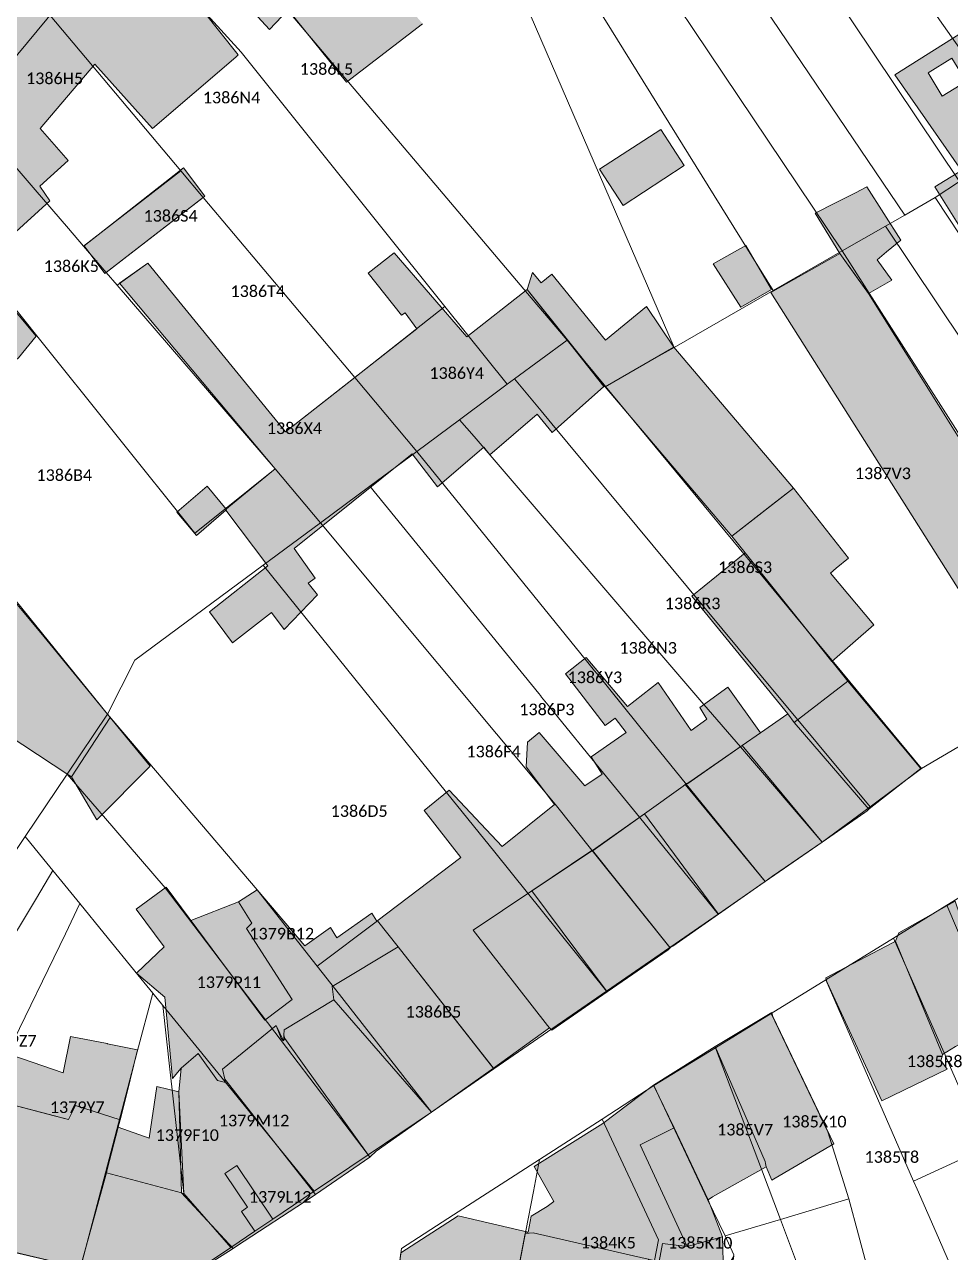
# Model space of a CAD drawing. Header units: metres. Extents: x 113120 to 240396, y 120329 to 242116.
# Drawn here: x 113367.8 to 113431.6, y 121766.1 to 121850.8 of the extents above; entities that cross this region are included whole.
import ezdxf

# ---------------------------------------------------------------- set-up
doc = ezdxf.new("R2010")
doc.units = ezdxf.units.M
doc.header["$LTSCALE"] = 3
for name, color, linetype, lineweight in [('Bpn_CaPa', 78, 'Continuous', 0), ('Bpn_ReBu', 4, 'Continuous', 0), ('Bpt_CaNu', 7, 'Continuous', 0), ('Hachure bâtiment', 11, 'Continuous', 0)]:
    doc.layers.add(name, color=color, linetype=linetype, lineweight=lineweight)
doc.styles.add('Legend', font='')
doc.styles.get('Legend').set_extended_font_data('Calibri')

msp = doc.modelspace()

# ---------------------------------------------------------------- hatches: boundary and pattern name
at = {"layer": 'Hachure bâtiment'}
h = msp.add_hatch(color=256, dxfattribs=at)
h.dxf.hatch_style = 1
h.paths.add_polyline_path([(113389.917, 121861.018), (113387.984, 121859.468), (113395.234, 121850.851), (113389.978, 121846.815), (113385.967, 121851.818), (113384.667, 121850.451), (113379.017, 121856.618), (113377.634, 121854.851), (113382.517, 121848.701), (113382.347, 121848.555), (113376.611, 121843.639), (113372.634, 121848.068), (113368.867, 121843.618), (113370.784, 121841.418), (113368.834, 121839.651), (113369.527, 121838.632), (113366.917, 121836.268), (113361.802, 121842.476), (113363.965, 121844.722), (113369.982, 121851.965), (113370.033, 121852.432), (113374.791, 121857.613), (113374.979, 121857.817), (113378.161, 121862.006), (113378.356, 121862.262), (113379.182, 121863.079), (113381.284, 121860.751), (113379.534, 121859.368), (113382.584, 121855.618), (113386.767, 121858.568), (113385.134, 121860.601), (113388.167, 121863.118)])
h = msp.add_hatch(color=256, dxfattribs=at)
h.dxf.hatch_style = 1
h.paths.add_polyline_path([(113370.033, 121852.432), (113369.982, 121851.965), (113363.965, 121844.722), (113357.103, 121851.446), (113363.351, 121858.544), (113363.736, 121858.566)])
h = msp.add_hatch(color=256, dxfattribs=at)
h.dxf.hatch_style = 1
h.paths.add_polyline_path([(113432.717, 121846.868), (113431.084, 121845.868), (113430.117, 121847.468), (113431.734, 121848.468)], flags=16)
h.paths.add_polyline_path([(113432.41, 121840.721), (113427.8, 121847.333), (113432.213, 121850.103), (113436.272, 121842.939), (113434.357, 121841.695)])
h = msp.add_hatch(color=256, dxfattribs=at)
h.dxf.hatch_style = 1
h.paths.add_polyline_path([(113413.284, 121841.068), (113409.067, 121838.318), (113407.434, 121840.834), (113411.667, 121843.568)])
h = msp.add_hatch(color=256, dxfattribs=at)
h.dxf.hatch_style = 1
h.paths.add_polyline_path([(113434.357, 121841.695), (113436.183, 121838.968), (113432.416, 121836.673), (113430.571, 121839.612), (113432.41, 121840.721)])
h = msp.add_hatch(color=256, dxfattribs=at)
h.dxf.hatch_style = 1
h.paths.add_polyline_path([(113380.217, 121838.968), (113373.317, 121833.618), (113371.9, 121835.544), (113378.742, 121840.91)])
h = msp.add_hatch(color=256, dxfattribs=at)
h.dxf.hatch_style = 1
h.paths.add_polyline_path([(113422.313, 121837.789), (113423.725, 121838.504), (113425.1, 121839.202), (113425.874, 121839.594), (113428.228, 121835.929), (113427.239, 121835.112), (113426.913, 121834.842), (113426.587, 121834.573), (113427.606, 121833.173), (113425.995, 121832.238), (113425.167, 121833.399), (113424.021, 121835.007)])
h = msp.add_hatch(color=256, dxfattribs=at)
h.dxf.hatch_style = 1
h.paths.add_polyline_path([(113359.751, 121832.287), (113362.686, 121836.317), (113368.584, 121829.301), (113367.367, 121827.801), (113366.917, 121827.451), (113366.467, 121827.118), (113365.984, 121826.918), (113365.534, 121826.918), (113365.067, 121827.018), (113364.667, 121827.218), (113364.467, 121827.401), (113364.284, 121827.601), (113364.117, 121827.801), (113361.984, 121830.501), (113361.334, 121830.151)])
h = msp.add_hatch(color=256, dxfattribs=at)
h.dxf.hatch_style = 1
h.paths.add_polyline_path([(113419.309, 121832.518), (113417.192, 121831.309), (113415.267, 121834.301), (113417.534, 121835.551)])
h = msp.add_hatch(color=256, dxfattribs=at)
h.dxf.hatch_style = 1
h.paths.add_polyline_path([(113393.283, 121835.061), (113398.284, 121829.268), (113402.451, 121832.525), (113407.742, 121825.826), (113404.167, 121822.668), (113403.134, 121823.918), (113399.867, 121821.118), (113399.467, 121821.651), (113396.267, 121818.918), (113394.517, 121821.201), (113386.367, 121814.651), (113387.817, 121812.618), (113387.334, 121812.268), (113387.984, 121811.468), (113385.684, 121809.068), (113384.817, 121810.251), (113382.117, 121808.168), (113380.534, 121810.301), (113384.567, 121813.468), (113381.671, 121817.311), (113381.642, 121817.349), (113381.688, 121817.386), (113381.861, 121817.53), (113385.067, 121820.151), (113374.334, 121832.951), (113376.284, 121834.351), (113385.784, 121822.701), (113394.834, 121829.818), (113394.034, 121830.918), (113393.784, 121830.751), (113391.484, 121833.651)])
h = msp.add_hatch(color=256, dxfattribs=at)
h.dxf.hatch_style = 1
h.paths.add_polyline_path([(113424.021, 121835.007), (113425.995, 121832.238), (113428.657, 121827.992), (113432.98, 121821.096), (113433.527, 121820.623), (113434.537, 121819.75), (113435.857, 121817.811), (113437.165, 121815.655), (113442.368, 121807.246), (113442.37, 121807.243), (113437.062, 121804.198), (113419.266, 121832.325)])
h = msp.add_hatch(color=256, dxfattribs=at)
h.dxf.hatch_style = 1
h.paths.add_polyline_path([(113407.817, 121825.801), (113402.451, 121832.525), (113402.823, 121833.689), (113403.403, 121832.978), (113404.146, 121833.584), (113407.855, 121829.037), (113410.681, 121831.342), (113412.567, 121828.551)])
h = msp.add_hatch(color=256, dxfattribs=at)
h.dxf.hatch_style = 1
h.paths.add_polyline_path([(113420.817, 121818.818), (113416.567, 121815.518), (113407.817, 121825.801), (113412.567, 121828.551)])
h = msp.add_hatch(color=256, dxfattribs=at)
h.dxf.hatch_style = 1
h.paths.add_polyline_path([(113381.671, 121817.311), (113379.634, 121815.568), (113378.284, 121817.168), (113380.367, 121818.968), (113381.688, 121817.386), (113381.717, 121817.351)], flags=17)
h = msp.add_hatch(color=256, dxfattribs=at)
h.dxf.hatch_style = 1
h.paths.add_polyline_path([(113419.396, 121817.714), (113420.817, 121818.818), (113424.604, 121814), (113423.771, 121813.298), (113423.375, 121812.964), (113426.357, 121809.405), (113426.359, 121809.402), (113426.357, 121809.4), (113423.471, 121806.864), (113420.523, 121810.559), (113417.487, 121814.365), (113416.567, 121815.518)])
h = msp.add_hatch(color=256, dxfattribs=at)
h.dxf.hatch_style = 1
h.paths.add_polyline_path([(113373.684, 121803.001), (113371.017, 121798.918), (113370.836, 121799.037), (113365.467, 121802.551), (113362.984, 121798.301), (113357.817, 121801.501), (113350.234, 121788.318), (113348.614, 121789.213), (113345.284, 121791.051), (113345.288, 121791.057), (113351.067, 121801.068), (113353.334, 121804.201), (113356.867, 121802.151), (113364.364, 121814.219), (113364.384, 121814.251), (113369.117, 121808.601), (113373.496, 121803.231)])
h.paths.add_polyline_path([(113350.357, 121812.093), (113348.617, 121813.051), (113346.384, 121809.868), (113350.534, 121807.501), (113352.724, 121810.725), (113355.267, 121814.468), (113352.917, 121815.718), (113350.434, 121812.051)], flags=16)
h = msp.add_hatch(color=256, dxfattribs=at)
h.dxf.hatch_style = 1
h.paths.add_polyline_path([(113424.557, 121805.502), (113420.856, 121802.662), (113420.436, 121803.257), (113420.432, 121803.254), (113413.817, 121811.368), (113416.367, 121813.451), (113417.487, 121814.365)])
h = msp.add_hatch(color=256, dxfattribs=at)
h.dxf.hatch_style = 1
h.paths.add_polyline_path([(113406.517, 121807.151), (113409.367, 121803.768), (113411.484, 121805.418), (113413.767, 121802.101), (113414.834, 121802.901), (113414.367, 121803.701), (113416.284, 121805.101), (113418.551, 121801.947), (113417.284, 121801.066), (113413.526, 121798.455), (113413.487, 121798.452), (113413.449, 121798.45), (113413.348, 121798.378), (113413.197, 121798.269), (113410.543, 121796.37), (113406.993, 121793.829), (113406.955, 121793.827), (113406.916, 121793.825), (113402.77, 121791.042), (113398.732, 121788.331), (113403.846, 121781.771), (113403.982, 121781.596), (113400.123, 121778.824), (113393.545, 121787.184), (113388.989, 121784.45), (113389.118, 121783.529), (113385.682, 121781.477), (113385.666, 121781.096), (113385.656, 121780.871), (113385.649, 121780.702), (113385.126, 121781.755), (113381.434, 121778.76), (113381.591, 121778.067), (113381.641, 121777.844), (113381.093, 121777.968), (113379.751, 121779.824), (113378.572, 121778.829), (113377.996, 121778.1), (113377.445, 121783.712), (113375.496, 121785.379), (113375.527, 121785.408), (113377.401, 121787.189), (113375.477, 121789.785), (113377.553, 121791.295), (113384.357, 121782.134), (113386.234, 121783.551), (113383.084, 121788.451), (113383.467, 121788.818), (113382.534, 121790.301), (113383.834, 121791.118), (113387.117, 121787.251), (113388.884, 121788.518), (113389.317, 121787.818), (113391.734, 121789.518), (113392.084, 121788.968), (113397.884, 121793.351), (113395.334, 121796.601), (113397.067, 121798.001), (113400.717, 121794.118), (113404.334, 121797.001), (113402.384, 121799.601), (113402.467, 121801.301), (113403.284, 121801.968), (113406.417, 121798.301), (113407.617, 121799.101), (113406.867, 121800.301), (113409.284, 121801.968), (113408.517, 121802.968), (113407.834, 121802.451), (113405.084, 121806.018)])
h = msp.add_hatch(color=256, dxfattribs=at)
h.dxf.hatch_style = 1
h.paths.add_polyline_path([(113429.611, 121799.491), (113426.161, 121796.803), (113426.014, 121796.689), (113420.856, 121802.662), (113424.557, 121805.502)])
h = msp.add_hatch(color=256, dxfattribs=at)
h.dxf.hatch_style = 1
h.paths.add_polyline_path([(113420.856, 121802.662), (113426.014, 121796.689), (113425.883, 121796.552), (113425.736, 121796.449), (113422.795, 121794.401), (113417.284, 121801.066), (113418.551, 121801.947), (113420.432, 121803.254), (113420.436, 121803.257)])
h = msp.add_hatch(color=256, dxfattribs=at)
h.dxf.hatch_style = 1
h.paths.add_polyline_path([(113373.684, 121803.001), (113376.436, 121799.644), (113372.764, 121795.959), (113371.017, 121798.918)])
h = msp.add_hatch(color=256, dxfattribs=at)
h.dxf.hatch_style = 1
h.paths.add_polyline_path([(113419.021, 121791.812), (113418.868, 121791.703), (113413.348, 121798.378), (113413.487, 121798.452), (113413.671, 121798.579), (113417.284, 121801.066), (113422.795, 121794.401), (113419.375, 121792.063)])
h = msp.add_hatch(color=256, dxfattribs=at)
h.dxf.hatch_style = 1
h.paths.add_polyline_path([(113418.868, 121791.703), (113418.732, 121791.609), (113415.636, 121789.446), (113410.543, 121796.37), (113413.197, 121798.269), (113413.348, 121798.378)])
h = msp.add_hatch(color=256, dxfattribs=at)
h.dxf.hatch_style = 1
h.paths.add_polyline_path([(113415.636, 121789.446), (113412.485, 121787.245), (113412.333, 121787.139), (113412.21, 121787.236), (113406.955, 121793.827), (113410.543, 121796.37)], flags=17)
h = msp.add_hatch(color=256, dxfattribs=at)
h.dxf.hatch_style = 1
h.paths.add_polyline_path([(113412.333, 121787.139), (113412.163, 121786.991), (113407.965, 121784.09), (113402.77, 121791.042), (113406.955, 121793.827), (113412.21, 121787.236)], flags=17)
h = msp.add_hatch(color=256, dxfattribs=at)
h.dxf.hatch_style = 1
h.paths.add_polyline_path([(113407.965, 121784.09), (113404.144, 121781.451), (113403.982, 121781.596), (113403.846, 121781.771), (113398.732, 121788.331), (113402.77, 121791.042)], flags=17)
h = msp.add_hatch(color=256, dxfattribs=at)
h.dxf.hatch_style = 1
h.paths.add_polyline_path([(113382.534, 121790.301), (113383.467, 121788.818), (113383.084, 121788.451), (113386.234, 121783.551), (113384.357, 121782.134), (113379.255, 121789.004)], flags=17)
h = msp.add_hatch(color=256, dxfattribs=at)
h.dxf.hatch_style = 1
h.paths.add_polyline_path([(113434.081, 121784.164), (113434.045, 121784.011), (113434.934, 121781.975), (113434.8, 121781.9), (113431.989, 121780.315), (113431.104, 121779.776), (113427.848, 121787.579), (113428.094, 121788.155), (113431.761, 121790.22), (113431.97, 121790.345)])
h = msp.add_hatch(color=256, dxfattribs=at)
h.dxf.hatch_style = 1
h.paths.add_polyline_path([(113400.123, 121778.824), (113395.842, 121775.799), (113389.118, 121783.529), (113388.989, 121784.45), (113393.545, 121787.184)])
h = msp.add_hatch(color=256, dxfattribs=at)
h.dxf.hatch_style = 1
h.paths.add_polyline_path([(113431.104, 121779.776), (113431.062, 121779.623), (113430.989, 121779.352), (113431.409, 121778.758), (113426.9, 121776.567), (113423.13, 121784.732), (113423.124, 121784.757), (113423.05, 121785.051), (113427.637, 121787.467), (113427.848, 121787.579)])
h = msp.add_hatch(color=256, dxfattribs=at)
h.dxf.hatch_style = 1
h.paths.add_polyline_path([(113395.842, 121775.799), (113392.029, 121773.104), (113391.589, 121772.692), (113385.725, 121780.868), (113385.666, 121781.096), (113385.682, 121781.477), (113389.118, 121783.529)])
h = msp.add_hatch(color=256, dxfattribs=at)
h.dxf.hatch_style = 1
h.paths.add_polyline_path([(113419.382, 121782.397), (113423.593, 121773.595), (113419.549, 121771.236), (113419.332, 121771.109), (113418.928, 121772.026), (113418.881, 121772.243), (113418.872, 121772.397), (113415.414, 121780.307), (113419.33, 121782.657)])
h = msp.add_hatch(color=256, dxfattribs=at)
h.dxf.hatch_style = 1
h.paths.add_polyline_path([(113385.649, 121780.702), (113385.725, 121780.868), (113391.589, 121772.692), (113387.853, 121770.116), (113381.591, 121778.067), (113381.434, 121778.76), (113385.126, 121781.755), (113385.482, 121780.878)])
h = msp.add_hatch(color=256, dxfattribs=at)
h.dxf.hatch_style = 1
h.paths.add_polyline_path([(113375.579, 121780.092), (113374.802, 121776.993), (113374.37, 121775.265), (113371.304, 121776.248), (113370.818, 121775.293), (113369.833, 121775.547), (113365.174, 121776.748), (113365.618, 121778.071), (113365.939, 121779.032), (113366.246, 121779.947), (113370.437, 121778.5), (113370.953, 121781.019), (113373.475, 121780.514), (113373.511, 121780.507)])
h = msp.add_hatch(color=256, dxfattribs=at)
h.dxf.hatch_style = 1
h.paths.add_polyline_path([(113418.872, 121772.397), (113418.881, 121772.243), (113418.928, 121772.026), (113415.227, 121769.947), (113414.936, 121769.739), (113412.595, 121774.717), (113411.165, 121777.655), (113415.414, 121780.307)])
h = msp.add_hatch(color=256, dxfattribs=at)
h.dxf.hatch_style = 1
h.paths.add_polyline_path([(113381.591, 121778.067), (113387.853, 121770.116), (113387.61, 121769.956), (113382.402, 121766.558), (113382.159, 121766.398), (113378.602, 121770.227), (113378.756, 121770.18), (113378.433, 121777.197), (113378.572, 121778.829), (113379.751, 121779.824), (113381.093, 121777.968), (113381.641, 121777.844)])
h = msp.add_hatch(color=256, dxfattribs=at)
h.dxf.hatch_style = 1
h.paths.add_polyline_path([(113374.239, 121774.745), (113376.384, 121773.993), (113376.908, 121777.562), (113378.433, 121777.197), (113378.602, 121770.227), (113373.428, 121771.613), (113373.485, 121771.831)])
h = msp.add_hatch(color=256, dxfattribs=at)
h.dxf.hatch_style = 1
h.paths.add_polyline_path([(113412.595, 121774.717), (113412.353, 121774.589), (113410.234, 121773.527), (113413.491, 121766.523), (113411.78, 121766.734), (113411.542, 121765.484), (113411.214, 121765.558), (113410.994, 121765.607), (113410.812, 121765.649), (113410.592, 121765.699), (113402.855, 121767.461), (113402.317, 121767.43), (113402.508, 121767.518), (113402.713, 121768.613), (113403.832, 121769.295), (113404.277, 121769.63), (113402.935, 121772.035), (113407.678, 121775.004), (113411.165, 121777.655)])
h = msp.add_hatch(color=256, dxfattribs=at)
h.dxf.hatch_style = 1
h.paths.add_polyline_path([(113370.818, 121775.293), (113371.304, 121776.248), (113374.373, 121775.264), (113374.239, 121774.745), (113373.485, 121771.831), (113373.428, 121771.613), (113373.386, 121771.439), (113371.76, 121765.528), (113371.632, 121765.057), (113362.612, 121767.203), (113362.426, 121767.188), (113364.286, 121774.941), (113364.337, 121775.154), (113364.564, 121775.244), (113364.407, 121775.288), (113364.558, 121775.576), (113365.174, 121776.748)])
h = msp.add_hatch(color=256, dxfattribs=at)
h.dxf.hatch_style = 1
h.paths.add_polyline_path([(113414.936, 121769.739), (113415.924, 121767.203), (113413.491, 121766.523), (113410.234, 121773.527), (113412.353, 121774.589), (113412.595, 121774.717)])
h = msp.add_hatch(color=256, dxfattribs=at)
h.dxf.hatch_style = 1
h.paths.add_polyline_path([(113378.602, 121770.227), (113382.159, 121766.398), (113381.841, 121766.182), (113378.487, 121764.057), (113371.76, 121765.528), (113373.386, 121771.439), (113373.428, 121771.613)])
h = msp.add_hatch(color=256, dxfattribs=at)
h.dxf.hatch_style = 1
h.paths.add_polyline_path([(113402.508, 121767.518), (113402.317, 121767.43), (113400.805, 121759.575), (113394.01, 121760.8), (113393.2, 121762.038), (113393.742, 121766.089), (113397.691, 121768.635)])
h = msp.add_hatch(color=256, dxfattribs=at)
h.dxf.hatch_style = 1
h.paths.add_polyline_path([(113410.592, 121765.699), (113410.812, 121765.649), (113409.295, 121757.539), (113401.301, 121759.486), (113400.805, 121759.575), (113402.317, 121767.43), (113402.855, 121767.461)])
h = msp.add_hatch(color=256, dxfattribs=at)
h.dxf.hatch_style = 1
h.paths.add_polyline_path([(113415.992, 121764.656), (113416.696, 121765.856), (113415.101, 121756.708), (113414.864, 121756.768), (113409.919, 121757.351), (113409.526, 121757.483), (113409.295, 121757.539), (113410.812, 121765.649), (113410.994, 121765.607), (113411.214, 121765.558), (113411.542, 121765.484), (113411.78, 121766.734), (113413.491, 121766.523), (113415.924, 121767.203)])

# ---------------------------------------------------------------- linework, layer by layer
at = {"layer": 'Bpn_CaPa'}
for points in [[(113439.521, 121844.782), (113436.691, 121842.906), (113413.462, 121875.833), (113412.168, 121877.667), (113408.9, 121882.021), (113401.855, 121891.408), (113406.142, 121894.757), (113412.21, 121886.833), (113420.771, 121876.606), (113444.594, 121848.146), (113439.521, 121844.782)], [(113436.691, 121842.906), (113433.678, 121840.908), (113432.27, 121839.974), (113410.13, 121873.03), (113408.956, 121874.783), (113407.542, 121876.894), (113405.631, 121879.747), (113398.345, 121888.685), (113401.855, 121891.408), (113408.9, 121882.021), (113412.168, 121877.667), (113413.462, 121875.833), (113436.691, 121842.906)], [(113395.005, 121886.094), (113398.345, 121888.685), (113405.631, 121879.747), (113407.542, 121876.894), (113408.956, 121874.783), (113410.13, 121873.03), (113432.27, 121839.974), (113430.601, 121838.867), (113428.487, 121837.655), (113405.085, 121872.251), (113403.031, 121875.288), (113401.647, 121877.335), (113395.005, 121886.094)], [(113419.414, 121832.451), (113399.29, 121864.866), (113393.088, 121874.855), (113386.182, 121882.463), (113389.843, 121885.858), (113391.707, 121883.547), (113398.27, 121874.673), (113402.685, 121867.217), (113424.184, 121835.187), (113419.414, 121832.451)], [(113395.005, 121886.094), (113401.647, 121877.335), (113403.031, 121875.288), (113405.085, 121872.251), (113428.487, 121837.655), (113427.174, 121836.902), (113424.184, 121835.187), (113402.685, 121867.217), (113398.27, 121874.673), (113391.707, 121883.547), (113395.005, 121886.094)], [(113419.414, 121832.451), (113412.582, 121828.533), (113400.806, 121855.774), (113397.706, 121861.188), (113396.468, 121863.35), (113383.41, 121879.957), (113386.182, 121882.463), (113393.088, 121874.855), (113399.29, 121864.866), (113419.414, 121832.451)], [(113407.86, 121825.825), (113407.765, 121825.939), (113405.199, 121829.041), (113402.732, 121831.954), (113396.654, 121839.131), (113383.082, 121855.155), (113389.855, 121860.967), (113388.482, 121862.394), (113384.609, 121866.422), (113377.484, 121874.25), (113379.569, 121876.262), (113383.41, 121879.957), (113396.468, 121863.35), (113397.706, 121861.188), (113400.806, 121855.774), (113412.582, 121828.533), (113411.763, 121828.063), (113407.86, 121825.825)], [(113401.575, 121826.356), (113401.069, 121825.987), (113396.777, 121831.345), (113382.729, 121848.881), (113375.201, 121857.163), (113368.332, 121864.73), (113372.021, 121868.981), (113378.569, 121860.484), (113379.581, 121859.289), (113382.651, 121855.664), (113383.082, 121855.155), (113396.654, 121839.131), (113402.732, 121831.954), (113405.199, 121829.041), (113401.575, 121826.356)], [(113390.552, 121826.45), (113380.1, 121838.876), (113378.569, 121840.697), (113369.54, 121851.431), (113363.376, 121858.119), (113368.332, 121864.73), (113375.201, 121857.163), (113382.729, 121848.881), (113396.777, 121831.345), (113390.552, 121826.45)], [(113357.199, 121851.576), (113363.031, 121858.447), (113363.376, 121858.119), (113369.54, 121851.431), (113378.569, 121840.697), (113371.856, 121835.508), (113370.814, 121836.721), (113368.517, 121839.392), (113363.948, 121844.702), (113357.199, 121851.576)], [(113373.417, 121833.694), (113374.163, 121832.827), (113385.068, 121820.15), (113381.568, 121817.35), (113379.515, 121815.709), (113368.617, 121829.34), (113362.855, 121836.548), (113360.842, 121839.066), (113359.584, 121840.127), (113353.134, 121845.624), (113357.199, 121851.576), (113363.948, 121844.702), (113368.517, 121839.392), (113370.814, 121836.721), (113371.856, 121835.508), (113373.417, 121833.694)], [(113385.068, 121820.15), (113388.184, 121816.434), (113384.237, 121813.509), (113375.385, 121806.95), (113373.501, 121803.233), (113364.462, 121814.375), (113361.751, 121817.717), (113363.665, 121820.796), (113364.382, 121821.949), (113360.816, 121826.04), (113357.589, 121829.744), (113355.841, 121831.75), (113355.525, 121832.112), (113349.025, 121839.571), (113353.134, 121845.624), (113359.584, 121840.127), (113360.842, 121839.066), (113362.855, 121836.548), (113368.617, 121829.34), (113379.515, 121815.709), (113381.568, 121817.35), (113385.068, 121820.15)], [(113373.417, 121833.694), (113371.856, 121835.508), (113378.569, 121840.697), (113380.1, 121838.876), (113373.417, 121833.694)], [(113453.179, 121813.401), (113449.047, 121810.941), (113441.295, 121822.677), (113439.24, 121825.788), (113430.601, 121838.867), (113432.27, 121839.974), (113433.678, 121840.908), (113440.144, 121831.787), (113444.994, 121824.946), (113453.179, 121813.401)], [(113373.417, 121833.694), (113380.1, 121838.876), (113390.552, 121826.45), (113385.785, 121822.7), (113376.285, 121834.35), (113374.163, 121832.827), (113373.417, 121833.694)], [(113449.047, 121810.941), (113445.835, 121809.027), (113440.319, 121817.266), (113437.935, 121820.827), (113427.174, 121836.902), (113428.487, 121837.655), (113430.601, 121838.867), (113439.24, 121825.788), (113441.295, 121822.677), (113449.047, 121810.941)], [(113445.835, 121809.027), (113442.241, 121806.906), (113436.891, 121815.285), (113435.233, 121817.914), (113433.974, 121819.835), (113433.378, 121820.787), (113424.184, 121835.187), (113427.174, 121836.902), (113437.935, 121820.827), (113440.319, 121817.266), (113445.835, 121809.027)], [(113407.86, 121825.825), (113411.763, 121828.063), (113412.582, 121828.533), (113419.414, 121832.451), (113424.184, 121835.187), (113433.378, 121820.787), (113433.974, 121819.835), (113435.233, 121817.914), (113436.891, 121815.285), (113442.241, 121806.906), (113437.548, 121804.135), (113429.651, 121799.48), (113423.716, 121806.655), (113422.896, 121807.647), (113407.86, 121825.825)], [(113385.068, 121820.15), (113374.163, 121832.827), (113376.285, 121834.35), (113385.785, 121822.7), (113390.552, 121826.45), (113394.832, 121821.36), (113391.598, 121818.963), (113388.184, 121816.434), (113385.068, 121820.15)], [(113397.783, 121823.546), (113394.832, 121821.36), (113390.552, 121826.45), (113396.777, 121831.345), (113401.069, 121825.987), (113399.966, 121825.163), (113397.783, 121823.546)], [(113401.575, 121826.356), (113405.199, 121829.041), (113407.765, 121825.939), (113407.86, 121825.825), (113422.896, 121807.647), (113423.716, 121806.655), (113429.651, 121799.48), (113426.101, 121796.849), (113420.652, 121803.406), (113419.373, 121804.944), (113404.149, 121823.259), (113403.408, 121824.151), (113401.575, 121826.356)], [(113401.575, 121826.356), (113403.408, 121824.151), (113404.149, 121823.259), (113419.373, 121804.944), (113420.652, 121803.406), (113426.101, 121796.849), (113422.796, 121794.4), (113417.154, 121800.975), (113414.643, 121803.901), (113398.784, 121822.38), (113397.783, 121823.546), (113399.966, 121825.163), (113401.069, 121825.987), (113401.575, 121826.356)], [(113422.796, 121794.4), (113418.875, 121791.694), (113413.443, 121798.396), (113410.891, 121801.546), (113407.29, 121805.989), (113407.253, 121806.035), (113407.1, 121806.223), (113406.534, 121806.921), (113396.425, 121819.394), (113394.832, 121821.36), (113397.783, 121823.546), (113398.784, 121822.38), (113414.643, 121803.901), (113417.154, 121800.975), (113422.796, 121794.4)], [(113415.63, 121789.454), (113410.189, 121796.135), (113407.719, 121799.168), (113404.01, 121803.722), (113403.444, 121804.417), (113403.364, 121804.515), (113403.253, 121804.652), (113391.598, 121818.963), (113394.832, 121821.36), (113396.425, 121819.394), (113406.534, 121806.921), (113407.1, 121806.223), (113407.253, 121806.035), (113407.29, 121805.989), (113410.891, 121801.546), (113413.443, 121798.396), (113418.875, 121791.694), (113415.63, 121789.454)], [(113412.282, 121787.144), (113406.919, 121793.863), (113404.384, 121797.039), (113388.184, 121816.434), (113391.598, 121818.963), (113403.253, 121804.652), (113403.364, 121804.515), (113403.444, 121804.417), (113404.01, 121803.722), (113407.719, 121799.168), (113410.189, 121796.135), (113415.63, 121789.454), (113412.282, 121787.144)], [(113412.282, 121787.144), (113407.928, 121784.139), (113400.208, 121793.711), (113396.874, 121797.844), (113384.237, 121813.509), (113388.184, 121816.434), (113404.384, 121797.039), (113406.919, 121793.863), (113412.282, 121787.144)], [(113400.16, 121778.777), (113393.546, 121787.183), (113392.121, 121788.994), (113387.962, 121785.852), (113383.835, 121791.117), (113373.501, 121803.233), (113375.385, 121806.95), (113384.237, 121813.509), (113396.874, 121797.844), (113400.208, 121793.711), (113407.928, 121784.139), (113400.16, 121778.777)], [(113391.476, 121772.851), (113385.041, 121781.314), (113379.824, 121788.174), (113377.485, 121791.25), (113373.216, 121796.214), (113370.728, 121799.107), (113373.501, 121803.233), (113383.835, 121791.117), (113387.962, 121785.852), (113389.245, 121784.215), (113395.843, 121775.798), (113391.476, 121772.851)], [(113369.729, 121792.459), (113369.105, 121793.223), (113367.827, 121794.791), (113370.728, 121799.107), (113373.216, 121796.214), (113377.485, 121791.25), (113379.824, 121788.174), (113385.041, 121781.314), (113391.476, 121772.851), (113387.758, 121770.342), (113379.797, 121780.108), (113377.323, 121783.142), (113376.622, 121784.002), (113375.595, 121785.262), (113373.275, 121788.108), (113371.593, 121790.17), (113369.729, 121792.459)], [(113367.827, 121794.791), (113369.105, 121793.223), (113369.729, 121792.459), (113368.595, 121790.551), (113363.396, 121781.91), (113360.135, 121776.491), (113358.146, 121768.2), (113352.502, 121769.515), (113354.506, 121776.91), (113356.299, 121776.626), (113358.357, 121780.194), (113360.418, 121783.767), (113366.818, 121793.289), (113367.827, 121794.791)], [(113445.344, 121773.193), (113443.67, 121772.505), (113439.578, 121770.82), (113438.985, 121772.217), (113437.675, 121775.299), (113434.858, 121781.931), (113431.405, 121790.058), (113436.561, 121793.231), (113440.548, 121785.678), (113441.389, 121784.085), (113445.01, 121777.213), (113446.818, 121773.8), (113445.344, 121773.193)], [(113362.43, 121767.201), (113358.146, 121768.2), (113360.135, 121776.491), (113363.396, 121781.91), (113368.595, 121790.551), (113369.729, 121792.459), (113371.593, 121790.17), (113370.593, 121788.099), (113366.628, 121779.893), (113365.115, 121776.763), (113364.338, 121775.153), (113362.43, 121767.201)], [(113371.633, 121765.056), (113362.43, 121767.201), (113364.338, 121775.153), (113365.115, 121776.763), (113366.628, 121779.893), (113370.593, 121788.099), (113371.593, 121790.17), (113373.275, 121788.108), (113375.595, 121785.262), (113376.622, 121784.002), (113375.552, 121779.939), (113373.354, 121771.594), (113371.633, 121765.056)], [(113435.432, 121771.13), (113434.235, 121773.396), (113433.168, 121775.415), (113431.643, 121778.87), (113431.207, 121779.873), (113427.709, 121787.784), (113431.405, 121790.058), (113434.858, 121781.931), (113437.675, 121775.299), (113438.985, 121772.217), (113435.432, 121771.13)], [(113400.16, 121778.777), (113395.843, 121775.798), (113389.245, 121784.215), (113387.962, 121785.852), (113392.121, 121788.994), (113393.546, 121787.183), (113400.16, 121778.777)], [(113434.235, 121773.396), (113429.103, 121771.037), (113423.046, 121784.914), (113427.709, 121787.784), (113431.207, 121779.873), (113431.643, 121778.87), (113433.168, 121775.415), (113434.235, 121773.396)], [(113419.285, 121782.6), (113423.046, 121784.914), (113429.103, 121771.037), (113429.348, 121770.478), (113430.815, 121767.116), (113432.153, 121764.051), (113432.056, 121763.561), (113431.32, 121763.705), (113429.502, 121753.8), (113424.637, 121754.757), (113426.183, 121764.062), (113425.301, 121767.332), (113424.628, 121769.801), (113423.193, 121774.432), (113419.285, 121782.6)], [(113371.633, 121765.056), (113373.354, 121771.594), (113375.552, 121779.939), (113376.622, 121784.002), (113377.323, 121783.142), (113377.807, 121778.765), (113378.261, 121774.658), (113378.757, 121770.179), (113382.012, 121766.463), (113377.798, 121763.619), (113371.633, 121765.056)], [(113377.323, 121783.142), (113379.797, 121780.108), (113387.758, 121770.342), (113384.913, 121768.421), (113382.423, 121772.11), (113381.595, 121771.55), (113383.161, 121769.229), (113382.746, 121768.95), (113383.67, 121767.582), (113382.012, 121766.463), (113378.757, 121770.179), (113378.261, 121774.658), (113377.807, 121778.765), (113377.323, 121783.142)], [(113419.285, 121782.6), (113423.193, 121774.432), (113424.628, 121769.801), (113419.916, 121768.392), (113418.61, 121771.851), (113415.445, 121780.237), (113419.285, 121782.6)], [(113416.095, 121767.25), (113414.893, 121769.759), (113411.182, 121777.62), (113415.445, 121780.237), (113418.61, 121771.851), (113419.916, 121768.392), (113416.095, 121767.25)], [(113407.618, 121775.316), (113411.182, 121777.62), (113414.893, 121769.759), (113416.095, 121767.25), (113416.712, 121765.948), (113415.138, 121756.626), (113409.711, 121757.694), (113411.224, 121765.555), (113411.497, 121766.974), (113407.618, 121775.316)], [(113407.618, 121775.316), (113411.497, 121766.974), (113411.224, 121765.555), (113409.711, 121757.694), (113400.782, 121759.451), (113402.354, 121767.612), (113402.875, 121770.327), (113403.3, 121772.533), (113407.618, 121775.316)], [(113436.476, 121769.155), (113436.331, 121769.089), (113435.705, 121768.802), (113435.75, 121768.699), (113435.676, 121768.138), (113435.59, 121768.144), (113435.376, 121766.675), (113436.533, 121766.458), (113435.661, 121763.064), (113435.609, 121762.861), (113433.469, 121753.019), (113429.502, 121753.8), (113431.32, 121763.705), (113432.056, 121763.561), (113432.153, 121764.051), (113430.815, 121767.116), (113429.348, 121770.478), (113429.103, 121771.037), (113434.235, 121773.396), (113435.432, 121771.13), (113436.476, 121769.155)], [(113384.913, 121768.421), (113383.67, 121767.582), (113382.746, 121768.95), (113383.161, 121769.229), (113381.595, 121771.55), (113382.423, 121772.11), (113384.913, 121768.421)], [(113403.3, 121772.533), (113402.875, 121770.327), (113402.354, 121767.612), (113400.782, 121759.451), (113393.058, 121760.971), (113393.784, 121766.397), (113397.369, 121768.708), (113403.3, 121772.533)], [(113419.723, 121755.724), (113421.169, 121765.071), (113419.916, 121768.392), (113424.628, 121769.801), (113425.301, 121767.332), (113426.183, 121764.062), (113424.637, 121754.757), (113419.723, 121755.724)], [(113419.723, 121755.724), (113415.138, 121756.626), (113416.712, 121765.948), (113416.095, 121767.25), (113419.916, 121768.392), (113421.169, 121765.071), (113419.723, 121755.724)]]:
    msp.add_lwpolyline(points, close=True, dxfattribs=at)
msp.add_lwpolyline([(113364.462, 121814.375), (113373.501, 121803.233), (113370.728, 121799.107), (113367.827, 121794.791), (113366.818, 121793.289)], dxfattribs=at)
at = {"layer": 'Bpn_ReBu'}
for points in [[(113370.033, 121852.432), (113369.982, 121851.965), (113363.965, 121844.722), (113357.103, 121851.446), (113363.351, 121858.544), (113363.736, 121858.566), (113370.033, 121852.432)], [(113432.41, 121840.721), (113427.8, 121847.333), (113432.213, 121850.103), (113436.272, 121842.939), (113434.357, 121841.695), (113432.41, 121840.721)], [(113432.717, 121846.868), (113431.084, 121845.868), (113430.117, 121847.468), (113431.734, 121848.468), (113432.717, 121846.868)], [(113413.284, 121841.068), (113409.067, 121838.318), (113407.434, 121840.834), (113411.667, 121843.568), (113413.284, 121841.068)], [(113434.357, 121841.695), (113436.183, 121838.968), (113432.416, 121836.673), (113430.571, 121839.612), (113432.41, 121840.721), (113434.357, 121841.695)], [(113380.217, 121838.968), (113373.317, 121833.618), (113371.9, 121835.544), (113378.742, 121840.91), (113380.217, 121838.968)], [(113422.313, 121837.789), (113423.725, 121838.504), (113425.1, 121839.202), (113425.874, 121839.594), (113428.228, 121835.929), (113427.239, 121835.112), (113426.913, 121834.842), (113426.587, 121834.573), (113427.606, 121833.173), (113425.995, 121832.238), (113425.167, 121833.399), (113424.021, 121835.007), (113422.313, 121837.789)], [(113359.751, 121832.287), (113362.686, 121836.317), (113368.584, 121829.301), (113367.367, 121827.801), (113366.917, 121827.451), (113366.467, 121827.118), (113365.984, 121826.918), (113365.534, 121826.918), (113365.067, 121827.018), (113364.667, 121827.218), (113364.467, 121827.401), (113364.284, 121827.601), (113364.117, 121827.801), (113361.984, 121830.501), (113361.334, 121830.151), (113359.751, 121832.287)], [(113419.309, 121832.518), (113417.192, 121831.309), (113415.267, 121834.301), (113417.534, 121835.551), (113419.309, 121832.518)], [(113393.283, 121835.061), (113398.284, 121829.268), (113402.451, 121832.525), (113407.742, 121825.826), (113404.167, 121822.668), (113403.134, 121823.918), (113399.867, 121821.118), (113399.467, 121821.651), (113396.267, 121818.918), (113394.517, 121821.201), (113386.367, 121814.651), (113387.817, 121812.618), (113387.334, 121812.268), (113387.984, 121811.468), (113385.684, 121809.068), (113384.817, 121810.251), (113382.117, 121808.168), (113380.534, 121810.301), (113384.567, 121813.468), (113381.671, 121817.311), (113381.642, 121817.349), (113381.688, 121817.386), (113381.861, 121817.53), (113385.067, 121820.151), (113374.334, 121832.951), (113376.284, 121834.351), (113385.784, 121822.701), (113394.834, 121829.818), (113394.034, 121830.918), (113393.784, 121830.751), (113391.484, 121833.651), (113393.283, 121835.061)], [(113424.021, 121835.007), (113425.995, 121832.238), (113428.657, 121827.992), (113432.98, 121821.096), (113433.527, 121820.623), (113434.537, 121819.75), (113435.857, 121817.811), (113437.165, 121815.655), (113442.368, 121807.246), (113442.37, 121807.243), (113437.062, 121804.198), (113419.266, 121832.325), (113424.021, 121835.007)], [(113407.817, 121825.801), (113402.451, 121832.525), (113402.823, 121833.689), (113403.403, 121832.978), (113404.146, 121833.584), (113407.855, 121829.037), (113410.681, 121831.342), (113412.567, 121828.551), (113407.817, 121825.801)], [(113420.817, 121818.818), (113416.567, 121815.518), (113407.817, 121825.801), (113412.567, 121828.551), (113420.817, 121818.818)], [(113381.671, 121817.311), (113379.634, 121815.568), (113378.284, 121817.168), (113380.367, 121818.968), (113381.688, 121817.386), (113381.717, 121817.351), (113381.671, 121817.311)], [(113419.396, 121817.714), (113420.817, 121818.818), (113424.604, 121814), (113423.771, 121813.298), (113423.375, 121812.964), (113426.357, 121809.405), (113426.359, 121809.402), (113426.357, 121809.4), (113423.471, 121806.864), (113420.523, 121810.559), (113417.487, 121814.365), (113416.567, 121815.518), (113419.396, 121817.714)], [(113373.684, 121803.001), (113371.017, 121798.918), (113370.836, 121799.037), (113365.467, 121802.551), (113362.984, 121798.301), (113357.817, 121801.501), (113350.234, 121788.318), (113348.614, 121789.213), (113345.284, 121791.051), (113345.288, 121791.057), (113351.067, 121801.068), (113353.334, 121804.201), (113356.867, 121802.151), (113364.364, 121814.219), (113364.384, 121814.251), (113369.117, 121808.601), (113373.496, 121803.231), (113373.684, 121803.001)], [(113424.557, 121805.502), (113420.856, 121802.662), (113420.436, 121803.257), (113420.432, 121803.254), (113413.817, 121811.368), (113416.367, 121813.451), (113417.487, 121814.365), (113424.557, 121805.502)], [(113406.517, 121807.151), (113409.367, 121803.768), (113411.484, 121805.418), (113413.767, 121802.101), (113414.834, 121802.901), (113414.367, 121803.701), (113416.284, 121805.101), (113418.551, 121801.947), (113417.284, 121801.066), (113413.526, 121798.455), (113413.487, 121798.452), (113413.449, 121798.45), (113413.348, 121798.378), (113413.197, 121798.269), (113410.543, 121796.37), (113406.993, 121793.829), (113406.955, 121793.827), (113406.916, 121793.825), (113402.77, 121791.042), (113398.732, 121788.331), (113403.846, 121781.771), (113403.982, 121781.596), (113400.123, 121778.824), (113393.545, 121787.184), (113388.989, 121784.45), (113389.118, 121783.529), (113385.682, 121781.477), (113385.666, 121781.096), (113385.656, 121780.871), (113385.649, 121780.702), (113385.126, 121781.755), (113381.434, 121778.76), (113381.591, 121778.067), (113381.641, 121777.844), (113381.093, 121777.968), (113379.751, 121779.824), (113378.572, 121778.829), (113377.996, 121778.1), (113377.445, 121783.712), (113375.496, 121785.379), (113375.527, 121785.408), (113377.401, 121787.189), (113375.477, 121789.785), (113377.553, 121791.295), (113384.357, 121782.134), (113386.234, 121783.551), (113383.084, 121788.451), (113383.467, 121788.818), (113382.534, 121790.301), (113383.834, 121791.118), (113387.117, 121787.251), (113388.884, 121788.518), (113389.317, 121787.818), (113391.734, 121789.518), (113392.084, 121788.968), (113397.884, 121793.351), (113395.334, 121796.601), (113397.067, 121798.001), (113400.717, 121794.118), (113404.334, 121797.001), (113402.384, 121799.601), (113402.467, 121801.301), (113403.284, 121801.968), (113406.417, 121798.301), (113407.617, 121799.101), (113406.867, 121800.301), (113409.284, 121801.968), (113408.517, 121802.968), (113407.834, 121802.451), (113405.084, 121806.018), (113406.517, 121807.151)], [(113429.611, 121799.491), (113426.161, 121796.803), (113426.014, 121796.689), (113420.856, 121802.662), (113424.557, 121805.502), (113429.611, 121799.491)], [(113420.856, 121802.662), (113426.014, 121796.689), (113425.883, 121796.552), (113425.736, 121796.449), (113422.795, 121794.401), (113417.284, 121801.066), (113418.551, 121801.947), (113420.432, 121803.254), (113420.436, 121803.257), (113420.856, 121802.662)], [(113373.684, 121803.001), (113376.436, 121799.644), (113372.764, 121795.959), (113371.017, 121798.918), (113373.684, 121803.001)], [(113419.021, 121791.812), (113418.868, 121791.703), (113413.348, 121798.378), (113413.487, 121798.452), (113413.671, 121798.579), (113417.284, 121801.066), (113422.795, 121794.401), (113419.375, 121792.063), (113419.021, 121791.812)], [(113418.868, 121791.703), (113418.732, 121791.609), (113415.636, 121789.446), (113410.543, 121796.37), (113413.197, 121798.269), (113413.348, 121798.378), (113418.868, 121791.703)], [(113415.636, 121789.446), (113412.485, 121787.245), (113412.333, 121787.139), (113412.21, 121787.236), (113406.955, 121793.827), (113410.543, 121796.37), (113415.636, 121789.446)], [(113412.333, 121787.139), (113412.163, 121786.991), (113407.965, 121784.09), (113402.77, 121791.042), (113406.955, 121793.827), (113412.21, 121787.236), (113412.333, 121787.139)], [(113407.965, 121784.09), (113404.144, 121781.451), (113403.982, 121781.596), (113403.846, 121781.771), (113398.732, 121788.331), (113402.77, 121791.042), (113407.965, 121784.09)], [(113382.534, 121790.301), (113383.467, 121788.818), (113383.084, 121788.451), (113386.234, 121783.551), (113384.357, 121782.134), (113379.255, 121789.004), (113382.534, 121790.301)], [(113434.081, 121784.164), (113434.045, 121784.011), (113434.934, 121781.975), (113434.8, 121781.9), (113431.989, 121780.315), (113431.104, 121779.776), (113427.848, 121787.579), (113428.094, 121788.155), (113431.761, 121790.22), (113431.97, 121790.345), (113434.081, 121784.164)], [(113400.123, 121778.824), (113395.842, 121775.799), (113389.118, 121783.529), (113388.989, 121784.45), (113393.545, 121787.184), (113400.123, 121778.824)], [(113431.104, 121779.776), (113431.062, 121779.623), (113430.989, 121779.352), (113431.409, 121778.758), (113426.9, 121776.567), (113423.13, 121784.732), (113423.124, 121784.757), (113423.05, 121785.051), (113427.637, 121787.467), (113427.848, 121787.579), (113431.104, 121779.776)], [(113395.842, 121775.799), (113392.029, 121773.104), (113391.589, 121772.692), (113385.725, 121780.868), (113385.666, 121781.096), (113385.682, 121781.477), (113389.118, 121783.529), (113395.842, 121775.799)], [(113419.382, 121782.397), (113423.593, 121773.595), (113419.549, 121771.236), (113419.332, 121771.109), (113418.928, 121772.026), (113418.881, 121772.243), (113418.872, 121772.397), (113415.414, 121780.307), (113419.33, 121782.657), (113419.382, 121782.397)], [(113385.649, 121780.702), (113385.725, 121780.868), (113391.589, 121772.692), (113387.853, 121770.116), (113381.591, 121778.067), (113381.434, 121778.76), (113385.126, 121781.755), (113385.482, 121780.878), (113385.649, 121780.702)], [(113375.579, 121780.092), (113374.802, 121776.993), (113374.37, 121775.265), (113371.304, 121776.248), (113370.818, 121775.293), (113369.833, 121775.547), (113365.174, 121776.748), (113365.618, 121778.071), (113365.939, 121779.032), (113366.246, 121779.947), (113370.437, 121778.5), (113370.953, 121781.019), (113373.475, 121780.514), (113373.511, 121780.507), (113375.579, 121780.092)], [(113418.872, 121772.397), (113418.881, 121772.243), (113418.928, 121772.026), (113415.227, 121769.947), (113414.936, 121769.739), (113412.595, 121774.717), (113411.165, 121777.655), (113415.414, 121780.307), (113418.872, 121772.397)], [(113381.591, 121778.067), (113387.853, 121770.116), (113387.61, 121769.956), (113382.402, 121766.558), (113382.159, 121766.398), (113378.602, 121770.227), (113378.756, 121770.18), (113378.433, 121777.197), (113378.572, 121778.829), (113379.751, 121779.824), (113381.093, 121777.968), (113381.641, 121777.844), (113381.591, 121778.067)], [(113374.239, 121774.745), (113376.384, 121773.993), (113376.908, 121777.562), (113378.433, 121777.197), (113378.602, 121770.227), (113373.428, 121771.613), (113373.485, 121771.831), (113374.239, 121774.745)], [(113412.595, 121774.717), (113412.353, 121774.589), (113410.234, 121773.527), (113413.491, 121766.523), (113411.78, 121766.734), (113411.542, 121765.484), (113411.214, 121765.558), (113410.994, 121765.607), (113410.812, 121765.649), (113410.592, 121765.699), (113402.855, 121767.461), (113402.317, 121767.43), (113402.508, 121767.518), (113402.713, 121768.613), (113403.832, 121769.295), (113404.277, 121769.63), (113402.935, 121772.035), (113407.678, 121775.004), (113411.165, 121777.655), (113412.595, 121774.717)], [(113370.818, 121775.293), (113371.304, 121776.248), (113374.373, 121775.264), (113374.239, 121774.745), (113373.485, 121771.831), (113373.428, 121771.613), (113373.386, 121771.439), (113371.76, 121765.528), (113371.632, 121765.057), (113362.612, 121767.203), (113362.426, 121767.188), (113364.286, 121774.941), (113364.337, 121775.154), (113364.564, 121775.244), (113364.407, 121775.288), (113364.558, 121775.576), (113365.174, 121776.748), (113370.818, 121775.293)], [(113414.936, 121769.739), (113415.924, 121767.203), (113413.491, 121766.523), (113410.234, 121773.527), (113412.353, 121774.589), (113412.595, 121774.717), (113414.936, 121769.739)], [(113378.602, 121770.227), (113382.159, 121766.398), (113381.841, 121766.182), (113378.487, 121764.057), (113371.76, 121765.528), (113373.386, 121771.439), (113373.428, 121771.613), (113378.602, 121770.227)], [(113402.508, 121767.518), (113402.317, 121767.43), (113400.805, 121759.575), (113394.01, 121760.8), (113393.2, 121762.038), (113393.742, 121766.089), (113397.691, 121768.635), (113402.508, 121767.518)], [(113410.592, 121765.699), (113410.812, 121765.649), (113409.295, 121757.539), (113401.301, 121759.486), (113400.805, 121759.575), (113402.317, 121767.43), (113402.855, 121767.461), (113410.592, 121765.699)], [(113415.992, 121764.656), (113416.696, 121765.856), (113415.101, 121756.708), (113414.864, 121756.768), (113409.919, 121757.351), (113409.526, 121757.483), (113409.295, 121757.539), (113410.812, 121765.649), (113410.994, 121765.607), (113411.214, 121765.558), (113411.542, 121765.484), (113411.78, 121766.734), (113413.491, 121766.523), (113415.924, 121767.203), (113415.992, 121764.656)]]:
    msp.add_lwpolyline(points, close=True, dxfattribs=at)
for points in [[(113395.234, 121850.851), (113389.978, 121846.815), (113385.967, 121851.818), (113384.667, 121850.451), (113379.017, 121856.618)], [(113377.634, 121854.851), (113382.517, 121848.701), (113382.347, 121848.555), (113376.611, 121843.639), (113372.634, 121848.068), (113368.867, 121843.618), (113370.784, 121841.418), (113368.834, 121839.651), (113369.527, 121838.632), (113366.917, 121836.268), (113361.802, 121842.476), (113363.965, 121844.722), (113369.982, 121851.965)]]:
    msp.add_lwpolyline(points, dxfattribs=at)

# ---------------------------------------------------------------- texts
at = {"layer": 'Bpt_CaNu', "char_height": 0.8, "attachment_point": 7, "style": 'Legend'}
for s, insert in [('1386L5', (113386.766, 121847.324)), ('1386H5', (113367.884, 121846.678)), ('1386N4', (113380.076, 121845.352)), ('1386S4', (113375.986, 121837.195)), ('1386K5', (113369.101, 121833.724)), ('1386T4', (113381.985, 121831.998)), ('1386Y4', (113395.705, 121826.352)), ('1386X4', (113384.497, 121822.546)), ('1386B4', (113368.603, 121819.314)), ('1387V3', (113425.051, 121819.435)), ('1386S3', (113415.613, 121812.959)), ('1386R3', (113411.942, 121810.466)), ('1386N3', (113408.814, 121807.4)), ('1386Y3', (113405.236, 121805.369)), ('1386P3', (113401.907, 121803.155)), ('1386F4', (113398.26, 121800.248)), ('1386D5', (113388.896, 121796.144)), ('1379B12', (113383.285, 121787.692)), ('1379P11', (113379.652, 121784.343)), ('1386B5', (113394.061, 121782.3)), ('1379Z7', (113364.87, 121780.307)), ('1385R8', (113428.64, 121778.887)), ('1379Y7', (113369.526, 121775.721)), ('1379M12', (113381.184, 121774.802)), ('1385X10', (113420.037, 121774.728)), ('1379F10', (113376.823, 121773.8)), ('1385V7', (113415.549, 121774.175)), ('1385T8', (113425.719, 121772.289)), ('1379L12', (113383.254, 121769.539)), ('1384K5', (113406.14, 121766.381)), ('1385K10', (113412.164, 121766.374))]:
    msp.add_mtext(s, dxfattribs=dict(at, insert=insert))

doc.saveas('drawing.dxf')
